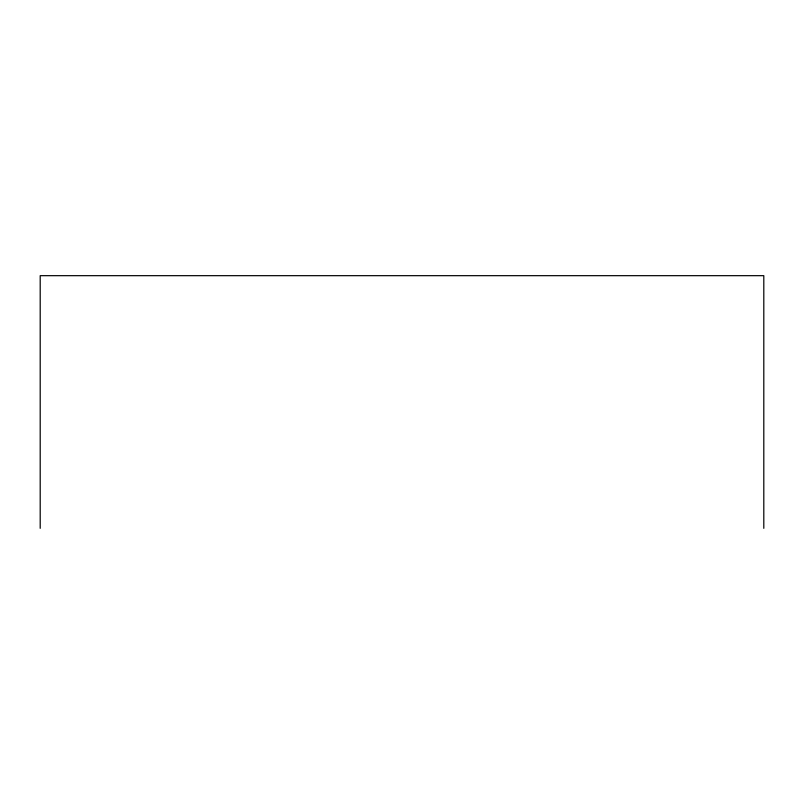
<?xml version="1.0" encoding="UTF-8"?>
<svg xmlns="http://www.w3.org/2000/svg" width="804" height="804" viewBox="0 0 804 804"><rect width="100%" height="100%" fill="white"/><g stroke="black" fill="none" stroke-linecap="round" stroke-linejoin="round"><path stroke-width="1.21" d="M763.8 528.328L763.8 275.671L40.2 275.671L40.2 528.328"/></g></svg>
